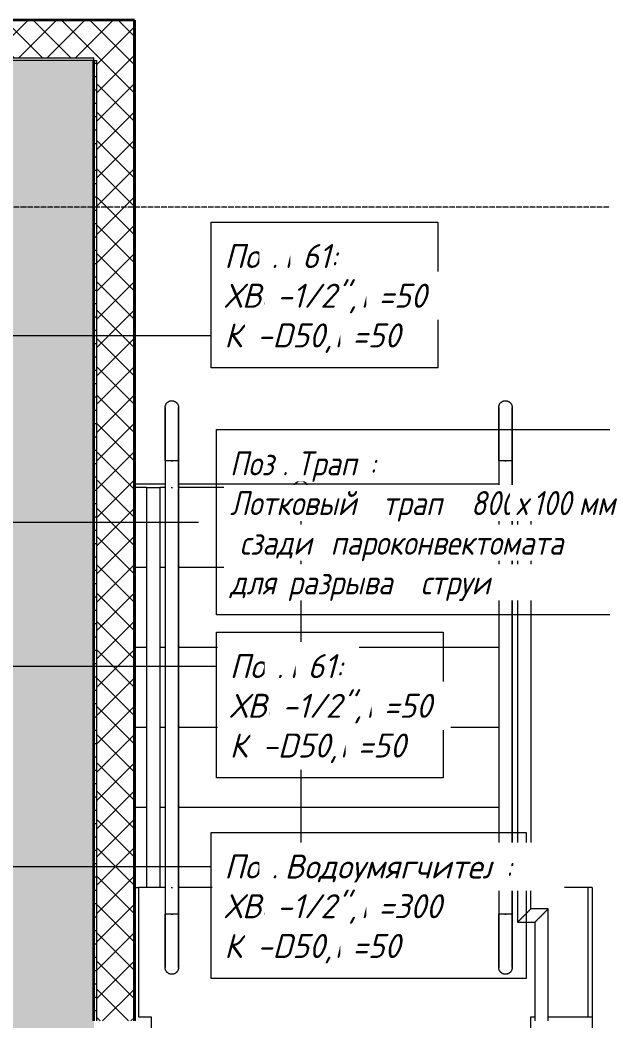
# Model space of a CAD drawing. Header units: millimetres. Extents: x -215207 to 92095, y -30385 to 123050.
# Drawn here: x 69537 to 71721, y 23710 to 27462 of the extents above; entities that cross this region are included whole.
import ezdxf

# ---------------------------------------------------------------- set-up
doc = ezdxf.new("R2010")
doc.units = ezdxf.units.MM
doc.linetypes.add('ADSK_Линия сетки', pattern=[25, 20, -2.5, 0, -2.5])
for name, color, linetype, lineweight in [('Аннотация', 7, 'Continuous', 20), ('Лестницы', 7, 'Continuous', 9), ('Марки', 7, 'Continuous', 20), ('Ограждение', 7, 'Continuous', 9), ('Оси', 7, 'Continuous', 9), ('Перекрытие', 7, 'Continuous', 20), ('Стены внутренние', 7, 'Continuous', 20), ('Стены наружные', 7, 'Continuous', 20), ('Стены штриховка', 7, 'Continuous', 9), ('Узлы', 7, 'Continuous', 20)]:
    doc.layers.add(name, color=color, linetype=linetype, lineweight=lineweight)
doc.styles.add('GOST Common_I', font='GOST_Common Italic.ttf', dxfattribs={"width": 0.9, "height": 90})
doc.styles.add('GOST Common_I_1', font='GOST_Common Italic.ttf', dxfattribs={"height": 50})
pattern_1 = [(0, (42335, 35), (500, 500), [1.676, -498.324]), (0, (42105, 55), (500, 500), [1.676, -498.324]), (0, (42110, 135), (500, 500), [5, -495]), (0, (42235, 115), (500, 500), [1.676, -498.324]), (0, (42465, 185), (500, 500), [1.676, -498.324]), (0, (42160, 250), (500, 500), [1.676, -498.324]), (0, (42055, 265), (500, 500), [1.676, -498.324]), (0, (42160, 180), (500, 500), [1.676, -498.324]), (0, (42215, 210), (500, 500), [1.676, -498.324]), (0, (42170, 25), (500, 500), [1.676, -498.324]), (0, (42250, 55), (500, 500), [1.676, -498.324]), (0, (42345, 265), (500, 500), [1.676, -498.324]), (0, (42425, 320), (500, 500), [1.676, -498.324]), (0, (42170, 400), (500, 500), [1.676, -498.324]), (0, (42230, 310), (500, 500), [1.676, -498.324]), (0, (42360, 380), (500, 500), [1.676, -498.324]), (0, (42415, 95), (500, 500), [5, -495]), (0, (42435, 160), (500, 500), [1.676, -498.324]), (0, (42350, 110), (500, 500), [1.676, -498.324]), (0, (42475, 380), (500, 500), [1.676, -498.324]), (0, (42400, 240), (500, 500), [1.676, -498.324]), (0, (42375, 175), (500, 500), [1.676, -498.324]), (0, (42305, 140), (500, 500), [1.676, -498.324]), (0, (42185, 335), (500, 500), [1.676, -498.324]), (0, (42125, 325), (500, 500), [1.676, -498.324]), (0, (42040, 410), (500, 500), [1.676, -498.324]), (0, (42295, 405), (500, 500), [1.676, -498.324]), (0, (42280, 325), (500, 500), [1.676, -498.324]), (0, (42295, 235), (500, 500), [1.676, -498.324]), (0, (42095, 180), (500, 500), [1.676, -498.324]), (0, (42050, 110), (500, 500), [1.676, -498.324]), (0, (42040, 35), (500, 500), [1.676, -498.324]), (0, (42435, 285), (500, 500), [1.676, -498.324]), (0, (42475, 445), (500, 500), [1.676, -498.324]), (0, (42365, 460), (500, 500), [1.676, -498.324]), (0, (42305, 435), (500, 500), [1.676, -498.324]), (0, (42120, 450), (500, 500), [1.676, -498.324]), (0, (42035, 330), (500, 500), [1.676, -498.324]), (0, (42100, 375), (500, 500), [1.676, -498.324]), (45, (42160, 115), (0, 499.9994), [7.071, -700.035]), (26.565, (42165, 120), (500.0009, 500), [11.181, -1106.854]), (26.565, (42175, 125), (500.0009, 500), [11.181, -1106.854]), (0, (42185, 130), (500, 500), [10, -490]), (296.565, (42195, 130), (500, -500.0009), [11.181, -1106.854]), (270, (42200, 120), (500, -500), [5, -495]), (213.69, (42200, 115), (-500.0004, -499.99923), [18.028, -1784.748]), (225, (42185, 105), (6e-14, -499.9994), [7.071, -700.035]), (153.435, (42180, 100), (-500.0005, -0.0004), [11.181, -1106.854]), (135, (42170, 105), (-499.9994, 6e-14), [7.071, -700.035]), (135, (42165, 110), (-499.9994, 6e-14), [7.071, -700.035]), (270, (42405, 65), (500, -500), [10, -490]), (45, (42375, 55), (0, 499.9994), [7.071, -700.035]), (225, (42405, 50), (6e-14, -499.9994), [14.142, -692.964]), (180, (42385, 35), (-500, -500), [10, -490]), (90, (42370, 40), (-500, 500), [5, -495]), (135, (42375, 35), (-499.9994, 6e-14), [7.071, -700.035]), (63.435, (42370, 45), (-0.0004, 500.0005), [11.181, -1106.854]), (206.565, (42395, 40), (-500.0009, -500), [11.181, -1106.854]), (270, (42405, 55), (500, -500), [5, -495]), (0, (42395, 65), (500, 500), [10, -490]), (18.435, (42380, 60), (999.99934, 500.00095), [15.811, -1565.327]), (296.565, (42365, 365), (500, -500.0009), [11.181, -1106.854]), (45, (42335, 355), (0, 499.9994), [7.071, -700.035]), (225, (42365, 350), (6e-14, -499.9994), [14.142, -692.964]), (153.435, (42345, 335), (-500.0005, -0.0004), [11.181, -1106.854]), (90, (42330, 340), (-500, 500), [5, -495]), (180, (42335, 340), (-500, -500), [5, -495]), (63.435, (42330, 345), (-0.0004, 500.0005), [11.181, -1106.854]), (206.565, (42355, 340), (-500.0009, -500), [11.181, -1106.854]), (225, (42370, 355), (6e-14, -499.9994), [7.071, -700.035]), (0, (42355, 365), (500, 500), [10, -490]), (18.435, (42340, 360), (999.99934, 500.00095), [15.811, -1565.327]), (315, (42135, 440), (499.9994, 0), [7.071, -700.035]), (45, (42110, 430), (0, 499.9994), [7.071, -700.035]), (225, (42140, 425), (6e-14, -499.9994), [14.142, -692.964]), (180, (42120, 415), (-500, -500), [10, -490]), (90, (42105, 420), (-500, 500), [5, -495]), (135, (42110, 415), (-499.9994, 6e-14), [7.071, -700.035]), (45, (42105, 425), (0, 499.9994), [7.071, -700.035]), (180, (42130, 415), (-500, -500), [10, -490]), (270, (42140, 435), (500, -500), [10, -490]), (0, (42125, 440), (500, 500), [10, -490]), (26.565, (42115, 435), (500.0009, 500), [11.181, -1106.854])]
pattern_2 = [(0, (42000, 8e-11), (203.2, 50.8), [16.764, -135.636, 16.764, -135.636, -812.8]), (0, (42000, 8e-11), (203.2, 50.8), [-304.8, 16.764, -288.036, 16.764, -135.636, -355.6]), (0, (42000, 8e-11), (203.2, 50.8), [-762, 16.764, -84.836, 16.764, -237.236]), (120, (42076.2, 25.4), (-145.59409, 150.57636), [16.764, -135.636, 16.764, -135.636, -812.8]), (120, (42076.2, 25.4), (-145.59409, 150.57636), [-304.8, 16.764, -288.036, 16.764, -135.636, -355.6]), (120, (42076.2, 25.4), (-145.59409, 150.57636), [-762, 16.764, -84.836, 16.764, -237.236]), (240, (42101.6, 127), (-57.60591, -201.37636), [16.764, -135.636, 16.764, -135.636, -812.8]), (240, (42101.6, 127), (-57.60591, -201.37636), [-304.8, 16.764, -288.036, 16.764, -135.636, -355.6]), (240, (42101.6, 127), (-57.60591, -201.37636), [-762, 16.764, -84.836, 16.764, -237.236])]
pattern_3 = [(45, (42000, 8e-11), (-53.03301, 53.03301), []), (135, (42000, 8e-11), (-53.03301, -53.03301), [])]

# ---------------------------------------------------------------- blocks, each defined once
blk = doc.blocks.new('Ограждение - Ограждение-3882099-План 1 этажа _Пищеблок_ - Привязка мокрых точек')
at = {"layer": 'Ограждение'}
for p, q in [((29401, 24210.3), (29401, 24080.3)), ((29451, 24210.3), (29401, 24210.3)), ((29451, 24130.3), (29451, 24210.3)), ((29516, 24130.3), (29451, 24130.3)), ((29516, 23710.3), (29516, 24130.3)), ((29401, 24080.3), (29466, 24080.3)), ((29466, 24080.3), (29466, 23710.3))]:
    blk.add_line(p, q, dxfattribs=at)
for points, knots in [([(29401, 24080.3), (29401, 24080.3), (29401.5, 24080.7), (29402.9, 24082.1), (29404.3, 24083.6), (29405.8, 24085.1), (29407.2, 24086.5), (29408.7, 24087.9), (29410.8, 24090), (29413, 24092.3), (29415, 24094.2), (29416.4, 24095.7), (29418, 24097.2), (29419.5, 24098.8), (29421.1, 24100.4), (29422.8, 24102), (29424.4, 24103.6), (29426, 24105.3), (29427.7, 24106.9), (29429.3, 24108.5), (29430.9, 24110.2), (29432.5, 24111.7), (29434.1, 24113.3), (29435.6, 24114.8), (29437.1, 24116.3), (29438.5, 24117.8), (29439.9, 24119.2), (29441.7, 24120.9), (29443.3, 24122.6), (29444.8, 24124.1), (29446.2, 24125.5), (29447.7, 24127), (29449.2, 24128.4), (29450.6, 24129.8), (29451, 24130.3), (29451, 24130.3)], [0, 0, 0, 0, 0.083333, 0.125, 0.166667, 0.208333, 0.229167, 0.25, 0.291667, 0.333333, 0.354167, 0.375, 0.395833, 0.416667, 0.4375, 0.458333, 0.479167, 0.5, 0.520833, 0.541667, 0.5625, 0.583333, 0.604167, 0.625, 0.645833, 0.666667, 0.6875, 0.708333, 0.75, 0.770833, 0.791667, 0.833333, 0.875, 0.916667, 1, 1, 1, 1]), ([(29516, 24130.3), (29516, 24130.3), (29515.6, 24129.8), (29514.2, 24128.4), (29512.7, 24127), (29511.2, 24125.5), (29509.8, 24124.1), (29508.3, 24122.6), (29506.7, 24120.9), (29504.9, 24119.2), (29503.5, 24117.8), (29502.1, 24116.3), (29500.6, 24114.8), (29499.1, 24113.3), (29497.5, 24111.7), (29495.9, 24110.1), (29494.3, 24108.5), (29492.6, 24106.9), (29491, 24105.3), (29489.4, 24103.6), (29487.8, 24102), (29486.1, 24100.4), (29484.5, 24098.8), (29483, 24097.2), (29481.5, 24095.7), (29479.9, 24094.2), (29478.5, 24092.8), (29477.1, 24091.4), (29475.3, 24089.6), (29473.7, 24088), (29472.2, 24086.5), (29470.8, 24085.1), (29469.3, 24083.6), (29467.9, 24082.1), (29466.4, 24080.7), (29466, 24080.3), (29466, 24080.3)], [-1, -1, -1, -1, -0.916667, -0.875, -0.833333, -0.791667, -0.770833, -0.75, -0.708333, -0.6875, -0.666667, -0.645833, -0.625, -0.604167, -0.583333, -0.5625, -0.541667, -0.520833, -0.5, -0.479167, -0.458333, -0.4375, -0.416667, -0.395833, -0.375, -0.354167, -0.333333, -0.3125, -0.291667, -0.25, -0.229167, -0.208333, -0.166667, -0.125, -0.083333, 0, 0, 0, 0])]:
    blk.add_open_spline(points, degree=3, knots=knots, dxfattribs=at)
blk = doc.blocks.new('Ограждение - Ограждение-3893373-План 1 этажа _Пищеблок_ - Привязка мокрых точек')
at = {"layer": 'Ограждение'}
for p, q in [((29401, 25710.3), (29451, 25710.3)), ((29401, 25710.3), (29401, 24210.3)), ((29451, 25710.3), (29451, 24210.3))]:
    blk.add_line(p, q, dxfattribs=at)
blk = doc.blocks.new('Тип верхнего поручня - Верхний поручень_Внутренний_-3893376-План 1 этажа _Пищеблок_ - Привязка мокрых точек')
at = {"layer": 'Ограждение'}
for p, q in [((29331, 25810.3), (29331, 25709.7)), ((29358.4, 25810.3), (29353.7, 25810.3)), ((29381, 25709.7), (29381, 25810.3)), ((29331, 25704.4), (29331, 24204.4)), ((29381, 24204.4), (29381, 25704.4)), ((29331, 24204.4), (29331, 24110.3)), ((29381, 24110.3), (29381, 24204.4)), ((29353.7, 24110.3), (29358.4, 24110.3))]:
    blk.add_line(p, q, dxfattribs=at)
for points in [[(29358.1, 25710.2), (29357.4, 25710.3), (29356, 25710.3), (29354.6, 25710.3), (29353.9, 25710.2)], [(29353.9, 24210.2), (29354.6, 24210.3), (29356, 24210.3), (29357.4, 24210.3), (29358.1, 24210.2)]]:
    blk.add_open_spline(points, degree=3, dxfattribs=at)
blk = doc.blocks.new('Тип верхнего поручня - D50 шаг 400-6065766-План 1 этажа _Пищеблок_ - Привязка мокрых точек')
at = {"layer": 'Ограждение'}
for p, q in [((0, 2.3), (0, 0)), ((0, 0), (0, -2.3))]:
    blk.add_line(p, q, dxfattribs=at)
at = {"layer": 'Ограждение', "flags": 128}
for points in [[(0, 25), (8, 25), (16, 25), (23.9, 25), (31.9, 25), (39.7, 25), (47.5, 25), (55.3, 25), (62.9, 25), (70.5, 25), (77.9, 25), (85.2, 25), (92.4, 25), (99.4, 25), (106.2, 25), (112.9, 25), (119.4, 25), (125.8, 25), (131.9, 25), (137.8, 25), (143.5, 25), (148.9, 25), (154.1, 25), (159.1, 25), (163.8, 25), (168.3, 25), (172.5, 25), (176.4, 25), (180, 25), (183.4, 25), (186.4, 25), (189.2, 25), (191.6, 25), (193.7, 25), (195.6, 25), (197.1, 25), (198.3, 25), (199.2, 25), (199.7, 25), (200, 25), (200, 25)], [(200, 25), (199.8, 25), (199.4, 25), (198.6, 25), (197.4, 25), (196, 25), (194.3, 25), (192.2, 25), (189.8, 25), (187.2, 25), (184.2, 25), (181, 25), (177.4, 25), (173.6, 25), (169.5, 25), (165.1, 25), (160.4, 25), (155.5, 25), (150.4, 25), (145, 25), (139.3, 25), (133.5, 25), (127.4, 25), (121.2, 25), (114.7, 25), (108.1, 25), (101.2, 25), (94.3, 25), (87.1, 25), (79.9, 25), (72.5, 25), (65, 25), (57.3, 25), (49.6, 25), (41.8, 25), (34, 25), (26.1, 25), (18.1, 25), (10.2, 25), (2.2, 25), (0, 25)], [(200, 25), (201, 25), (202, 24.9), (203, 24.8), (204, 24.7), (205, 24.5), (205.9, 24.3), (206.9, 24), (207.9, 23.7), (208.8, 23.4), (209.7, 23), (210.6, 22.6), (211.5, 22.2), (212.4, 21.7), (213.3, 21.2), (214.1, 20.6), (214.9, 20.1), (215.7, 19.4), (216.5, 18.8), (217.2, 18.1), (217.9, 17.4), (218.6, 16.7), (219.3, 15.9), (219.9, 15.1), (220.5, 14.3), (221, 13.5), (221.6, 12.7), (222, 11.8), (222.5, 10.9), (222.9, 10), (223.3, 9.1), (223.6, 8.1), (224, 7.2), (224.2, 6.2), (224.4, 5.2), (224.6, 4.2), (224.8, 3.3), (224.9, 2.3), (225, 1.3), (225, 0.3), (225, 0)], [(0, -25), (8, -25), (16, -25), (23.9, -25), (31.9, -25), (39.7, -25), (47.5, -25), (55.3, -25), (62.9, -25), (70.5, -25), (77.9, -25), (85.2, -25), (92.4, -25), (99.4, -25), (106.2, -25), (112.9, -25), (119.4, -25), (125.8, -25), (131.9, -25), (137.8, -25), (143.5, -25), (148.9, -25), (154.1, -25), (159.1, -25), (163.8, -25), (168.3, -25), (172.5, -25), (176.4, -25), (180, -25), (183.4, -25), (186.4, -25), (189.2, -25), (191.6, -25), (193.7, -25), (195.6, -25), (197.1, -25), (198.3, -25), (199.2, -25), (199.7, -25), (200, -25), (200, -25)], [(200, -25), (199.8, -25), (199.4, -25), (198.6, -25), (197.4, -25), (196, -25), (194.3, -25), (192.2, -25), (189.8, -25), (187.2, -25), (184.2, -25), (181, -25), (177.4, -25), (173.6, -25), (169.5, -25), (165.1, -25), (160.4, -25), (155.5, -25), (150.4, -25), (145, -25), (139.3, -25), (133.5, -25), (127.4, -25), (121.2, -25), (114.7, -25), (108.1, -25), (101.2, -25), (94.3, -25), (87.1, -25), (79.9, -25), (72.5, -25), (65, -25), (57.3, -25), (49.6, -25), (41.8, -25), (34, -25), (26.1, -25), (18.1, -25), (10.2, -25), (2.2, -25), (0, -25)], [(225, 0), (225, -1), (224.9, -2), (224.8, -3), (224.7, -4), (224.5, -5), (224.3, -5.9), (224, -6.9), (223.7, -7.9), (223.4, -8.8), (223, -9.7), (222.6, -10.6), (222.2, -11.5), (221.7, -12.4), (221.2, -13.3), (220.6, -14.1), (220.1, -14.9), (219.4, -15.7), (218.8, -16.5), (218.1, -17.2), (217.4, -17.9), (216.7, -18.6), (215.9, -19.3), (215.1, -19.9), (214.3, -20.5), (213.5, -21), (212.7, -21.6), (211.8, -22), (210.9, -22.5), (210, -22.9), (209.1, -23.3), (208.1, -23.6), (207.2, -24), (206.2, -24.2), (205.2, -24.4), (204.2, -24.6), (203.3, -24.8), (202.3, -24.9), (201.3, -25), (200.3, -25), (200, -25)]]:
    blk.add_lwpolyline(points, dxfattribs=at)
blk = doc.blocks.new('Тип верхнего поручня - Верхний поручень_Внутренний_-V10-План 1 этажа _Пищеблок_ - Привязка мокрых точек')
at = {"layer": 'Ограждение'}
for p, q in [((29381, 25810.3), (29331, 25810.3)), ((29331, 25810.3), (29331, 25710.3)), ((29381, 25810.3), (29381, 25710.3)), ((29331, 25710.3), (29331, 24210.3)), ((29381, 25710.3), (29381, 24210.3)), ((29331, 24210.3), (29331, 24110.3)), ((29381, 24210.3), (29381, 24110.3)), ((29381, 24110.3), (29331, 24110.3))]:
    blk.add_line(p, q, dxfattribs=at)
blk = doc.blocks.new('Ограждение - Ограждение-6253361-План 1 этажа _Пищеблок_ - Привязка мокрых точек')
at = {"layer": 'Ограждение'}
for p, q in [((28011, 25710.3), (28061, 25710.3)), ((28011, 25710.3), (28011, 24210.3)), ((28061, 25710.3), (28061, 24210.3)), ((28061, 24210.3), (28011, 24210.3))]:
    blk.add_line(p, q, dxfattribs=at)
blk = doc.blocks.new('Тип верхнего поручня - Верхний поручень_Внутренний_-7359249-План 1 этажа _Пищеблок_ - Привязка мокрых точек')
at = {"layer": 'Ограждение'}
for p, q in [((28081, 25810.3), (28081, 25709.7)), ((28108.4, 25810.3), (28103.7, 25810.3)), ((28131, 25709.7), (28131, 25810.3)), ((28081, 25704.4), (28081, 24204.4)), ((28131, 24204.4), (28131, 25704.4)), ((28081, 24204.4), (28081, 24110.3)), ((28131, 24110.3), (28131, 24204.4)), ((28103.7, 24110.3), (28108.4, 24110.3))]:
    blk.add_line(p, q, dxfattribs=at)
for points in [[(28103.9, 25710.2), (28104.6, 25710.3), (28106, 25710.3), (28107.4, 25710.3), (28108.1, 25710.2)], [(28103.9, 24210.2), (28104.6, 24210.3), (28106, 24210.3), (28107.4, 24210.3), (28108.1, 24210.2)]]:
    blk.add_open_spline(points, degree=3, dxfattribs=at)
blk = doc.blocks.new('Тип верхнего поручня - Верхний поручень_Внутренний_-V21-План 1 этажа _Пищеблок_ - Привязка мокрых точек')
at = {"layer": 'Ограждение'}
for p, q in [((28131, 25810.3), (28081, 25810.3)), ((28081, 25810.3), (28081, 25710.3)), ((28131, 25810.3), (28131, 25710.3)), ((28081, 25710.3), (28081, 24210.3)), ((28131, 25710.3), (28131, 24210.3)), ((28081, 24210.3), (28081, 24110.3)), ((28131, 24210.3), (28131, 24110.3)), ((28131, 24110.3), (28081, 24110.3))]:
    blk.add_line(p, q, dxfattribs=at)
blk = doc.blocks.new('ADSK_Стрелка - С кружком-1043110-План 1 этажа _Пищеблок_ - Привязка мокрых точек')
at = {"layer": 'Узлы'}
blk.add_line((0, 0), (1500, 0), dxfattribs=at)

msp = doc.modelspace()

# ---------------------------------------------------------------- hatches: boundary and pattern name
at = {"layer": 'Стены внутренние', "lineweight": 9}
h = msp.add_hatch(dxfattribs=at)
h.set_pattern_fill('FP_15', color=256, style=0, pattern_type=2)
h.set_pattern_definition(pattern_2)
h.paths.add_polyline_path([(63972, 27320.3), (63974, 27320.3), (63974, 27462.3), (62969, 27462.3), (62969, 27320.3), (62971, 27320.3), (62971, 27460.3), (63972, 27460.3)])
h.paths.add_polyline_path([(61217, 27320.3), (61219, 27320.3), (61219, 27462.3), (60109, 27462.3), (60109, 27320.3), (60111, 27320.3), (60111, 27460.3), (61217, 27460.3)])
h.paths.add_polyline_path([(65726, 27320.3), (65726, 27460.3), (66817, 27460.3), (66817, 27320.3), (66819, 27320.3), (66819, 27462.3), (65724, 27462.3), (65724, 27320.3)])
h.paths.add_polyline_path([(68569, 27320.3), (68571, 27320.3), (68571, 27460.3), (69966, 27460.3), (69966, 27462.3), (68569, 27462.3), (68569, 27460.3)])
h.paths.add_polyline_path([(58357, 27320.3), (58359, 27320.3), (58359, 27462.3), (57928.7, 27462.3), (57928.7, 27460.3), (58357, 27460.3)])
h = msp.add_hatch(dxfattribs=at)
h.set_pattern_fill('FP_16', color=256, style=0, pattern_type=2)
h.set_pattern_definition(pattern_3)
h.paths.add_polyline_path([(69260.2, 27320.3), (69814, 27320.3), (69814, 27460.3), (68571, 27460.3), (68571, 27320.3)])
h.paths.add_polyline_path([(60111, 27320.3), (61217, 27320.3), (61217, 27460.3), (60111, 27460.3)])
h.paths.add_polyline_path([(66401, 27320.3), (66817, 27320.3), (66817, 27460.3), (65726, 27460.3), (65726, 27320.3)])
h.paths.add_polyline_path([(62971, 27320.3), (63972, 27320.3), (63972, 27460.3), (62971, 27460.3)])
h.paths.add_polyline_path([(58357, 27320.3), (58357, 27460.3), (57928.7, 27460.3), (57928.7, 27320.3)])
h = msp.add_hatch(dxfattribs=at)
h.set_pattern_fill('FP_16', color=256, style=0, pattern_type=2)
h.set_pattern_definition(pattern_3)
h.paths.add_polyline_path([(69964, 14660.3), (69964, 17710.3), (69824, 17710.3), (69824, 14810.3), (69814, 14810.3), (69814, 14660.3)])
h.paths.add_polyline_path([(69964, 17910.3), (69964, 17998.3), (69824, 17998.3), (69824, 17910.3), (69960.2, 17910.3)])
h.paths.add_polyline_path([(69964, 19702.3), (69964, 21443.3), (69824, 21443.3), (69824, 19702.3)])
h.paths.add_polyline_path([(69824, 22667.3), (69964, 22667.3), (69964, 23510.3), (69824, 23510.3), (69824, 23448.1)])
h.paths.add_polyline_path([(69964, 23710.3), (69964, 27460.3), (69814, 27460.3), (69814, 27310.3), (69824, 27310.3), (69824, 23710.3), (69941.2, 23710.3)])
h = msp.add_hatch(dxfattribs=at)
h.set_pattern_fill('FP_15', color=256, style=0, pattern_type=2)
h.set_pattern_definition(pattern_2)
h.paths.add_polyline_path([(69964, 14658.3), (69966, 14658.3), (69966, 17710.3), (69964, 17710.3), (69964, 14660.3)])
h.paths.add_polyline_path([(69966, 17910.3), (69966, 18000.3), (69824, 18000.3), (69824, 17998.3), (69964, 17998.3), (69964.1, 17910.3)])
h.paths.add_polyline_path([(69824, 19700.3), (69966, 19700.3), (69966, 21445.3), (69824, 21445.3), (69824, 21443.3), (69964, 21443.3), (69964, 19702.3), (69824, 19702.3)])
h.paths.add_polyline_path([(69966, 22665.3), (69965.8, 23510.3), (69964, 23510.3), (69964, 22667.3), (69824, 22667.3), (69824, 22665.3)])
h.paths.add_polyline_path([(69964, 23710.3), (69966, 23710.3), (69966, 27462.3), (69964, 27462.3), (69964, 23925.3)])
at = {"layer": 'Стены внутренние', "lineweight": 9, "true_color": 0xc0c0c0}
h = msp.add_hatch(dxfattribs=at)
h.set_pattern_fill('FP_1', color=9, style=0, pattern_type=2)
h.set_pattern_definition(pattern_1)
h.paths.add_polyline_path([(65929, 26760.3), (66819, 26760.3), (66819, 27310.3), (65724, 27310.3), (65724, 26760.3), (65779, 26760.3)])
h.paths.add_polyline_path([(69264, 26760.3), (69814, 26760.3), (69814, 27310.3), (68569, 27310.3), (68569, 26760.3), (69260.2, 26760.3)])
h.paths.add_polyline_path([(62969, 26760.3), (63974, 26760.3), (63974, 27310.3), (62969, 27310.3), (62969, 26788.4)])
h.paths.add_polyline_path([(61219, 26760.3), (61219, 27310.3), (60109, 27310.3), (60109, 26760.3), (60682.6, 26760.3)])
h.paths.add_polyline_path([(57928.7, 26760.3), (58359, 26760.3), (58359, 27310.3), (57928.7, 27310.3), (57928.7, 26788.4)])
h = msp.add_hatch(dxfattribs=at)
h.set_pattern_fill('FP_1', color=9, style=0, pattern_type=2)
h.set_pattern_definition(pattern_1)
h.paths.add_polyline_path([(69562, 14810.3), (69814, 14810.3), (69814, 18000.3), (69264, 18000.3), (69264, 14810.3)])
h.paths.add_polyline_path([(69814, 19700.3), (69814, 21445.3), (69264, 21445.3), (69264, 19700.3), (69764, 19700.3)])
h.paths.add_polyline_path([(69814, 22665.3), (69814, 26760.3), (69264, 26760.3), (69264, 22665.3), (69764, 22665.3)])
at = {"layer": 'Стены наружные', "lineweight": 9}
h = msp.add_hatch(dxfattribs=at)
h.set_pattern_fill('FP_27', color=256, style=0, pattern_type=2)
h.set_pattern_definition([(180, (42000, 8e-11), (-6e-15, -50), [])])
h.paths.add_polyline_path([(69814, 14810.3), (69824, 14810.3), (69824, 17710.3), (69814, 17710.3), (69814, 14858.8)])
h.paths.add_polyline_path([(69814, 17910.3), (69824, 17910.3), (69824, 18000.3), (69814, 18000.3)])
h.paths.add_polyline_path([(69814, 19700.3), (69824, 19700.3), (69824, 21445.3), (69814, 21445.3), (69814, 19850.3)])
h.paths.add_polyline_path([(69814, 22665.3), (69824, 22665.3), (69824, 23510.3), (69814, 23510.3), (69814, 22815.3)])
h.paths.add_polyline_path([(69814, 23710.3), (69824, 23710.3), (69824, 27310.3), (69814, 27310.3), (69814, 23925.3)])

# ---------------------------------------------------------------- linework, layer by layer
at = {"layer": 'Аннотация', "color": 5, "lineweight": 9, "true_color": 0x0000ff}
for p, q in [((69089.1, 26280), (70252.8, 26280)), ((68854.7, 25040.4), (70272.8, 25040.4)), ((69148.1, 24289.2), (70252.8, 24289.2))]:
    msp.add_line(p, q, dxfattribs=at)
at = {"layer": 'Аннотация'}
for q in [(70537.7, 24351.2), (70640.3, 24351.2)]:
    msp.add_line((70589, 24210.3), q, dxfattribs=at)
at = {"layer": 'Аннотация', "color": 5, "lineweight": 9, "true_color": 0x0000ff, "flags": 128}
for points in [[(70252.8, 26705), (71103, 26705), (71103, 26158.5), (70252.8, 26158.5)], [(70272.8, 25167.8), (71123, 25167.8), (71123, 24621.3), (70272.8, 24621.3)], [(70252.8, 24416.6), (71433.3, 24416.6), (71433.3, 23870.1), (70252.8, 23870.1)]]:
    msp.add_lwpolyline(points, close=True, dxfattribs=at)
at = {"layer": 'Аннотация'}
msp.add_circle((70589, 25710.3), 25, dxfattribs=at)
at = {"layer": 'Лестницы'}
for p, q in [((70011, 25410.3), (69966, 25410.3)), ((70011, 25410.3), (69966, 25410.3)), ((70081, 25410.3), (70061, 25410.3)), ((70081, 25410.3), (70061, 25410.3)), ((71331, 25410.3), (70131, 25410.3)), ((71331, 25410.3), (70131, 25410.3)), ((70011, 25110.3), (69966, 25110.3)), ((70011, 25110.3), (69966, 25110.3)), ((70081, 25110.3), (70061, 25110.3)), ((70081, 25110.3), (70061, 25110.3)), ((71331, 25110.3), (70131, 25110.3)), ((71331, 25110.3), (70131, 25110.3)), ((70011, 24810.3), (69966, 24810.3)), ((70011, 24810.3), (69966, 24810.3)), ((70081, 24810.3), (70061, 24810.3)), ((70081, 24810.3), (70061, 24810.3)), ((71331, 24810.3), (70131, 24810.3)), ((71331, 24810.3), (70131, 24810.3)), ((70011, 24510.3), (69966, 24510.3)), ((70011, 24510.3), (69966, 24510.3)), ((70081, 24510.3), (70061, 24510.3)), ((70081, 24510.3), (70061, 24510.3)), ((71331, 24510.3), (70131, 24510.3)), ((71331, 24510.3), (70131, 24510.3)), ((70011, 24210.3), (69981, 24210.3)), ((70081, 24210.3), (70061, 24210.3)), ((71331, 24210.3), (70131, 24210.3))]:
    msp.add_line(p, q, dxfattribs=at)
at = {"layer": 'Марки'}
msp.add_line((69149, 25580), (70206.3, 25580), dxfattribs=at)
at = {"layer": 'Марки', "color": 5, "lineweight": 9, "true_color": 0x0000ff, "flags": 128}
msp.add_lwpolyline([(70273.9, 25927.7), (76108.9, 25927.7), (76108.9, 25232.2), (70273.9, 25232.2)], close=True, dxfattribs=at)
at = {"layer": 'Оси', "linetype": 'ADSK_Линия сетки'}
msp.add_line((72421, 26760.3), (57015.2, 26760.3), dxfattribs=at)
at = {"layer": 'Перекрытие', "color": 49, "true_color": 0x464646}
for p, q in [((70011, 24210.3), (69981, 24210.3)), ((70081, 24210.3), (70061, 24210.3)), ((71331, 24210.3), (70131, 24210.3)), ((71401, 24210.3), (71381, 24210.3)), ((71666, 24210.3), (71451, 24210.3)), ((71666, 23725.3), (71666, 24210.3))]:
    msp.add_line(p, q, dxfattribs=at)
at = {"layer": 'Стены внутренние', "lineweight": 35}
for p, q in [((69966, 27462.3), (68569, 27462.3)), ((69966, 27462.3), (69966, 23710.3)), ((69814, 23710.3), (69814, 27310.3))]:
    msp.add_line(p, q, dxfattribs=at)
at = {"layer": 'Стены внутренние'}
msp.add_line((69814, 27310.3), (68569, 27310.3), dxfattribs=at)
at = {"layer": 'Стены наружные'}
for p, q in [((69966, 25723.3), (70081, 25723.3)), ((70011, 25710.3), (69966, 25710.3)), ((70081, 25710.3), (70061, 25710.3)), ((70131, 25723.3), (71331, 25723.3)), ((71331, 25710.3), (70131, 25710.3)), ((69966, 24210.3), (69981, 24210.3)), ((69981, 24210.3), (69981, 23725.3)), ((71681, 24210.3), (71666, 24210.3)), ((71681, 24210.3), (71681, 23613.5)), ((69981, 23725.3), (70029, 23725.3)), ((70029, 23725.3), (70029, 23495.3)), ((71451, 23725.3), (71466.1, 23725.3)), ((71451, 23495.3), (71451, 23725.3)), ((71516, 23725.3), (71681, 23725.3))]:
    msp.add_line(p, q, dxfattribs=at)
at = {"layer": 'Стены штриховка'}
for p, q in [((68571, 27460.3), (69966, 27460.3)), ((69964, 23710.3), (69964, 27462.3)), ((68569, 27320.3), (69814, 27320.3)), ((69814, 27310.3), (69814, 27320.3)), ((69814, 27310.3), (69824, 27310.3)), ((69824, 27310.3), (69824, 23710.3))]:
    msp.add_line(p, q, dxfattribs=at)

# ---------------------------------------------------------------- block references
at = {"layer": 'Ограждение'}
for p, rotation in [((70106, 25810.3), 90), ((71356, 25810.3), 90), ((70106, 24110.3), 270), ((71356, 24110.3), 270)]:
    msp.add_blockref('Тип верхнего поручня - D50 шаг 400-6065766-План 1 этажа _Пищеблок_ - Привязка мокрых точек', p, dxfattribs=dict(at, rotation=rotation))
for name in ['Тип верхнего поручня - Верхний поручень_Внутренний_-7359249-План 1 этажа _Пищеблок_ - Привязка мокрых точек', 'Тип верхнего поручня - Верхний поручень_Внутренний_-V21-План 1 этажа _Пищеблок_ - Привязка мокрых точек', 'Тип верхнего поручня - Верхний поручень_Внутренний_-3893376-План 1 этажа _Пищеблок_ - Привязка мокрых точек', 'Тип верхнего поручня - Верхний поручень_Внутренний_-V10-План 1 этажа _Пищеблок_ - Привязка мокрых точек', 'Ограждение - Ограждение-6253361-План 1 этажа _Пищеблок_ - Привязка мокрых точек', 'Ограждение - Ограждение-3893373-План 1 этажа _Пищеблок_ - Привязка мокрых точек', 'Ограждение - Ограждение-3882099-План 1 этажа _Пищеблок_ - Привязка мокрых точек']:
    msp.add_blockref(name, (42000, 0), dxfattribs=at)
at = {"layer": 'Узлы', "rotation": 269.9999999999998}
msp.add_blockref('ADSK_Стрелка - С кружком-1043110-План 1 этажа _Пищеблок_ - Привязка мокрых точек', (70589, 25710.3), dxfattribs=at)

# ---------------------------------------------------------------- next in the draw order: texts
at = {"layer": 'Аннотация', "color": 5, "lineweight": 9, "true_color": 0x0000ff, "char_height": 90, "width": 212.848, "attachment_point": 1, "style": 'GOST Common_I_1', "bg_fill": 2}
for insert in [(70302.8, 26622.6), (70322.8, 25085.4), (70302.8, 24334.2)]:
    msp.add_mtext('Поз', dxfattribs=dict(at, insert=insert))
at = {"layer": 'Марки', "color": 5, "lineweight": 9, "true_color": 0x0000ff, "insert": (70323.9, 25845.3), "char_height": 90, "width": 236.498, "attachment_point": 1, "style": 'GOST Common_I', "bg_fill": 3, "box_fill_scale": 1.25, "bg_fill_color": 256, "bg_fill_true_color": 13158600, "bg_fill_transparency": 0}
msp.add_mtext('Поз', dxfattribs=at)

# ---------------------------------------------------------------- next in the draw order: texts
at = {"layer": 'Аннотация', "color": 5, "lineweight": 9, "true_color": 0x0000ff, "char_height": 90, "width": 61.329, "attachment_point": 1, "style": 'GOST Common_I_1', "bg_fill": 2}
for insert in [(70478.5, 26622.6), (70498.5, 25085.4), (70478.5, 24334.2)]:
    msp.add_mtext('. ', dxfattribs=dict(at, insert=insert))
at = {"layer": 'Марки', "color": 5, "lineweight": 9, "true_color": 0x0000ff, "insert": (70519, 25845.3), "char_height": 90, "width": 68.143, "attachment_point": 1, "style": 'GOST Common_I', "bg_fill": 3, "box_fill_scale": 1.25, "bg_fill_color": 256, "bg_fill_true_color": 13158600, "bg_fill_transparency": 0}
msp.add_mtext('. ', dxfattribs=at)

# ---------------------------------------------------------------- next in the draw order: texts
at = {"layer": 'Аннотация', "color": 5, "lineweight": 9, "true_color": 0x0000ff, "char_height": 90, "attachment_point": 1, "style": 'GOST Common_I_1', "bg_fill": 2}
for s, insert, width in [('\\fGOST Common|b0|i1|c204|p34|;\\W.9;П', (70529.1, 26622.6), 79.367), ('\\fGOST Common|b0|i1|c204|p34|;\\W.9;П', (70549.1, 25085.4), 79.367), ('Водоумягчитель', (70529.1, 24334.2), 1002.911)]:
    msp.add_mtext(s, dxfattribs=dict(at, insert=insert, width=width))
at = {"layer": 'Марки', "color": 5, "lineweight": 9, "true_color": 0x0000ff, "insert": (70575.2, 25845.3), "char_height": 90, "width": 328.692, "attachment_point": 1, "style": 'GOST Common_I', "bg_fill": 3, "box_fill_scale": 1.25, "bg_fill_color": 256, "bg_fill_true_color": 13158600, "bg_fill_transparency": 0}
msp.add_mtext('Трап', dxfattribs=at)

# ---------------------------------------------------------------- next in the draw order: texts
at = {"layer": 'Аннотация', "color": 5, "lineweight": 9, "true_color": 0x0000ff, "char_height": 90, "attachment_point": 1, "style": 'GOST Common_I_1', "bg_fill": 2}
for s, insert, width in [('61:', (70594.5, 26622.6), 147.911), ('61:', (70614.5, 25085.4), 147.911), ('\\fGOST Common|b0|i1|c204|p34|;\\W.9;:', (71356.5, 24334.2), 28.861), ('ХВС', (70302.8, 24185.4), 238.101)]:
    msp.add_mtext(s, dxfattribs=dict(at, insert=insert, width=width))
at = {"layer": 'Марки', "color": 5, "lineweight": 9, "true_color": 0x0000ff, "insert": (70846.4, 25845.3), "char_height": 90, "width": 32.067, "attachment_point": 1, "style": 'GOST Common_I', "bg_fill": 3, "box_fill_scale": 1.25, "bg_fill_color": 256, "bg_fill_true_color": 13158600, "bg_fill_transparency": 0}
msp.add_mtext('\\fGOST Common|b0|i1|c204|p34|;:', dxfattribs=at)

# ---------------------------------------------------------------- next in the draw order: texts
at = {"layer": 'Аннотация', "color": 5, "lineweight": 9, "true_color": 0x0000ff, "char_height": 90, "attachment_point": 1, "style": 'GOST Common_I_1', "bg_fill": 2}
for s, insert, width in [('ХВС', (70302.8, 26473.8), 238.101), ('ХВС', (70322.8, 24936.6), 238.101), ('-1/2", ', (70499.3, 24185.4), 382.405)]:
    msp.add_mtext(s, dxfattribs=dict(at, insert=insert, width=width))
at = {"layer": 'Марки', "color": 5, "lineweight": 9, "true_color": 0x0000ff, "insert": (70323.9, 25696.5), "char_height": 90, "width": 657.384, "attachment_point": 1, "style": 'GOST Common_I', "bg_fill": 3, "box_fill_scale": 1.25, "bg_fill_color": 256, "bg_fill_true_color": 13158600, "bg_fill_transparency": 0}
msp.add_mtext('Лотковый', dxfattribs=at)

# ---------------------------------------------------------------- next in the draw order: texts
at = {"layer": 'Аннотация', "color": 5, "lineweight": 9, "true_color": 0x0000ff, "char_height": 90, "attachment_point": 1, "style": 'GOST Common_I_1', "bg_fill": 2}
for s, insert, width in [('-1/2", ', (70499.3, 26473.8), 382.405), ('-1/2", ', (70519.3, 24936.6), 382.405), ('\\fGOST Common|b0|i1|c204|p34|;\\W.9;Н', (70814.8, 24185.4), 79.367), ('КС', (70302.8, 24036.5), 147.911)]:
    msp.add_mtext(s, dxfattribs=dict(at, insert=insert, width=width))
at = {"layer": 'Марки', "color": 5, "lineweight": 9, "true_color": 0x0000ff, "char_height": 90, "attachment_point": 1, "style": 'GOST Common_I', "bg_fill": 3, "box_fill_scale": 1.25, "bg_fill_color": 256, "bg_fill_true_color": 13158600, "bg_fill_transparency": 0}
for s, insert, width in [('\\fGOST Common|b0|i1|c204|p34|; ', (70866.3, 25696.5), 36.076), ('\\fGOST Common|b0|i1|c204|p34|;(', (70323.9, 25547.7), 44.093)]:
    msp.add_mtext(s, dxfattribs=dict(at, insert=insert, width=width))

# ---------------------------------------------------------------- next in the draw order: texts
at = {"layer": 'Аннотация', "color": 5, "lineweight": 9, "true_color": 0x0000ff, "char_height": 90, "attachment_point": 1, "style": 'GOST Common_I_1', "bg_fill": 2}
for s, insert, width in [('\\fGOST Common|b0|i1|c204|p34|;\\W.9;Н', (70814.8, 26473.8), 79.367), ('КС', (70302.8, 26325), 147.911), ('\\fGOST Common|b0|i1|c204|p34|;\\W.9;Н', (70834.8, 24936.6), 79.367), ('КС', (70322.8, 24787.8), 147.911), ('=300', (70880.3, 24185.4), 274.177)]:
    msp.add_mtext(s, dxfattribs=dict(at, insert=insert, width=width))
at = {"layer": 'Марки', "color": 5, "lineweight": 9, "true_color": 0x0000ff, "char_height": 90, "attachment_point": 1, "style": 'GOST Common_I', "bg_fill": 3, "box_fill_scale": 1.25, "bg_fill_color": 256, "bg_fill_true_color": 13158600, "bg_fill_transparency": 0}
for s, insert, width in [('трап', (70896.1, 25696.5), 340.717), ('сзади', (70360.3, 25547.7), 376.793)]:
    msp.add_mtext(s, dxfattribs=dict(at, insert=insert, width=width))

# ---------------------------------------------------------------- next in the draw order: texts
at = {"layer": 'Аннотация', "color": 5, "lineweight": 9, "true_color": 0x0000ff, "char_height": 90, "attachment_point": 1, "style": 'GOST Common_I_1', "bg_fill": 2}
for s, insert, width in [('=50', (70880.3, 26473.8), 205.633), ('=50', (70900.3, 24936.6), 205.633), ('-D50, ', (70424.9, 24036.5), 353.544)]:
    msp.add_mtext(s, dxfattribs=dict(at, insert=insert, width=width))
at = {"layer": 'Марки', "color": 5, "lineweight": 9, "true_color": 0x0000ff, "char_height": 90, "attachment_point": 1, "style": 'GOST Common_I', "bg_fill": 3, "box_fill_scale": 1.25, "bg_fill_color": 256, "bg_fill_true_color": 13158600, "bg_fill_transparency": 0}
for s, insert, width in [(' 800', (71177.2, 25696.5), 264.557), ('\\fGOST Common|b0|i1|c204|p34|; ', (70671.2, 25547.7), 36.076), ('для', (70323.9, 25398.9), 228.481)]:
    msp.add_mtext(s, dxfattribs=dict(at, insert=insert, width=width))

# ---------------------------------------------------------------- next in the draw order: texts
at = {"layer": 'Аннотация', "color": 5, "lineweight": 9, "true_color": 0x0000ff, "char_height": 90, "attachment_point": 1, "style": 'GOST Common_I_1', "bg_fill": 2}
for s, insert, width in [('-D50, ', (70424.9, 26325), 353.544), ('-D50, ', (70444.9, 24787.8), 353.544), ('\\fGOST Common|b0|i1|c204|p34|;\\W.9;Н', (70716.6, 24036.5), 79.367)]:
    msp.add_mtext(s, dxfattribs=dict(at, insert=insert, width=width))
at = {"layer": 'Марки', "color": 5, "lineweight": 9, "true_color": 0x0000ff, "char_height": 90, "attachment_point": 1, "style": 'GOST Common_I', "bg_fill": 3, "box_fill_scale": 1.25, "bg_fill_color": 256, "bg_fill_true_color": 13158600, "bg_fill_transparency": 0}
for s, insert, width in [('\\fGOST Common|b0|i1|c204|p34|;х', (71395.5, 25696.5), 76.16), ('\\fGOST Common|b0|i1|c204|p34|; ', (70512.4, 25398.9), 36.076)]:
    msp.add_mtext(s, dxfattribs=dict(at, insert=insert, width=width))

# ---------------------------------------------------------------- next in the draw order: texts
at = {"layer": 'Аннотация', "color": 5, "lineweight": 9, "true_color": 0x0000ff, "char_height": 90, "attachment_point": 1, "style": 'GOST Common_I_1', "bg_fill": 2}
for s, insert, width in [('\\fGOST Common|b0|i1|c204|p34|;\\W.9;Н', (70716.6, 26325), 79.367), ('\\fGOST Common|b0|i1|c204|p34|;\\W.9;Н', (70736.6, 24787.8), 79.367), ('=50', (70782.1, 24036.5), 205.633)]:
    msp.add_mtext(s, dxfattribs=dict(at, insert=insert, width=width))
at = {"layer": 'Марки', "color": 5, "lineweight": 9, "true_color": 0x0000ff, "insert": (71458.3, 25696.5), "char_height": 90, "width": 208.439, "attachment_point": 1, "style": 'GOST Common_I', "bg_fill": 3, "box_fill_scale": 1.25, "bg_fill_color": 256, "bg_fill_true_color": 13158600, "bg_fill_transparency": 0}
msp.add_mtext('100', dxfattribs=at)

# ---------------------------------------------------------------- next in the draw order: texts
at = {"layer": 'Аннотация', "color": 5, "lineweight": 9, "true_color": 0x0000ff, "char_height": 90, "width": 205.633, "attachment_point": 1, "style": 'GOST Common_I_1', "bg_fill": 2}
for insert in [(70782.1, 26325), (70802.1, 24787.8)]:
    msp.add_mtext('=50', dxfattribs=dict(at, insert=insert))
at = {"layer": 'Марки', "color": 5, "lineweight": 9, "true_color": 0x0000ff, "insert": (71630.3, 25696.5), "char_height": 90, "width": 176.371, "attachment_point": 1, "style": 'GOST Common_I', "bg_fill": 3, "box_fill_scale": 1.25, "bg_fill_color": 256, "bg_fill_true_color": 13158600, "bg_fill_transparency": 0}
msp.add_mtext('мм', dxfattribs=at)

# ---------------------------------------------------------------- next in the draw order: texts
at = {"layer": 'Марки', "color": 5, "lineweight": 9, "true_color": 0x0000ff, "insert": (70700.9, 25547.7), "char_height": 90, "width": 1314.767, "attachment_point": 1, "style": 'GOST Common_I', "bg_fill": 3, "box_fill_scale": 1.25, "bg_fill_color": 256, "bg_fill_true_color": 13158600, "bg_fill_transparency": 0}
msp.add_mtext('пароконвектомата', dxfattribs=at)

# ---------------------------------------------------------------- next in the draw order: texts
at = {"layer": 'Марки', "color": 5, "lineweight": 9, "true_color": 0x0000ff, "insert": (70542.2, 25398.9), "char_height": 90, "width": 565.19, "attachment_point": 1, "style": 'GOST Common_I', "bg_fill": 3, "box_fill_scale": 1.25, "bg_fill_color": 256, "bg_fill_true_color": 13158600, "bg_fill_transparency": 0}
msp.add_mtext('разрыва', dxfattribs=at)

# ---------------------------------------------------------------- next in the draw order: texts
at = {"layer": 'Марки', "color": 5, "lineweight": 9, "true_color": 0x0000ff, "insert": (71008.5, 25398.9), "char_height": 90, "width": 36.076, "attachment_point": 1, "style": 'GOST Common_I', "bg_fill": 3, "box_fill_scale": 1.25, "bg_fill_color": 256, "bg_fill_true_color": 13158600, "bg_fill_transparency": 0}
msp.add_mtext('\\fGOST Common|b0|i1|c204|p34|; ', dxfattribs=at)

# ---------------------------------------------------------------- next in the draw order: texts
at = {"layer": 'Марки', "color": 5, "lineweight": 9, "true_color": 0x0000ff, "insert": (71038.3, 25398.9), "char_height": 90, "width": 392.827, "attachment_point": 1, "style": 'GOST Common_I', "bg_fill": 3, "box_fill_scale": 1.25, "bg_fill_color": 256, "bg_fill_true_color": 13158600, "bg_fill_transparency": 0}
msp.add_mtext('струи', dxfattribs=at)

doc.saveas('drawing.dxf')
